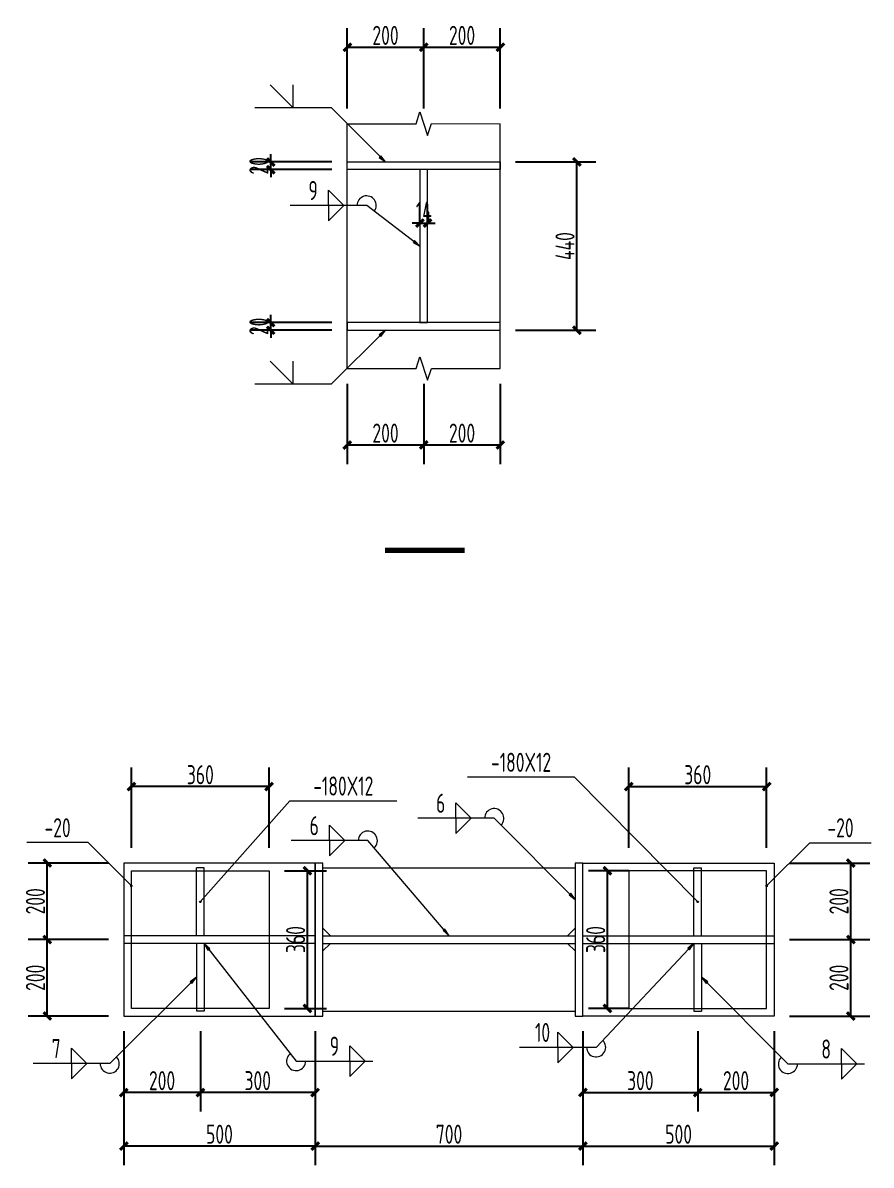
# Model space of a CAD drawing. Extents: x 95752 to 843522, y -411933 to 75567.
# Drawn here: x 215879 to 226964, y -42322 to -27387 of the extents above; entities that cross this region are included whole.
import ezdxf
from ezdxf.enums import TextEntityAlignment as Align

# ---------------------------------------------------------------- set-up
doc = ezdxf.new("R2010")
doc.units = 0
doc.header["$LTSCALE"] = 1000
doc.header["$MEASUREMENT"] = 0
doc.linetypes.add('线型4', pattern=[2.5, 1.5, -1])
doc.layers.add('DIM_SYMB', color=3, linetype='Continuous')
for name, color, linetype, lineweight in [('尺寸标注', 9, 'Continuous', 18), ('焊缝标注', 9, 'Continuous', 18), ('编号标注', 9, 'Continuous', 18), ('钢板标注', 9, 'Continuous', 18)]:
    doc.layers.add(name, color=color, linetype=linetype, lineweight=lineweight)
doc.styles.add('FromPkpm', font='Pkpmeng', dxfattribs={"width": 0.7, "bigfont": 'Pkpmchn'})
doc.dimstyles.new('Pkpm_1.00', dxfattribs={"dimtxt": 250, "dimasz": 100, "dimexe": 250, "dimexo": 0.0625, "dimgap": 30, "dimtad": 1, "dimdec": 0, "dimrnd": 5, "dimzin": 0, "dimdsep": 46, "dimtxsty": 'FromPkpm', "dimblk1": 'ARCHTICK', "dimblk2": 'ARCHTICK', "dimsah": 1, "dimcen": 0.09, "dimadec": 0, "dimazin": 0, "dimtfac": 1, "dimtdec": 0, "dimtix": 1, "dimtmove": 2, "dimatfit": 1, "dimfxl": 1, "dimtolj": 1, "dimtzin": 0, "dimarcsym": 0})

# ---------------------------------------------------------------- blocks, each defined once
blk = doc.blocks.new('_ArchTick')
at = {"color": 0, "linetype": 'ByBlock', "const_width": 0.4}
blk.add_lwpolyline([(-0.5, -0.5), (0.5, 0.5)], dxfattribs=at)
blk = doc.blocks.new('*D365')
at = {"layer": 'Defpoints', "color": 0, "linetype": 'Continuous', "transparency": 16777216}
for p in [(220118, -31406), (221118, -31406), (221118, -32906)]:
    blk.add_point(p, dxfattribs=at)
at = {"layer": '尺寸标注', "color": 0, "linetype": 'Continuous', "lineweight": -2, "transparency": 16777216}
for p, q in [((220118, -32106), (220118, -33156)), ((221118, -32106), (221118, -33156)), ((220118, -32906), (221118, -32906))]:
    blk.add_line(p, q, dxfattribs=at)
at = {"layer": '尺寸标注', "color": 0, "linetype": 'Continuous', "lineweight": -2, "transparency": 16777216, "xscale": 100, "yscale": 100, "zscale": 100, "rotation": 180}
blk.add_blockref('_ArchTick', (220118, -32906), dxfattribs=at)
at = {"layer": '尺寸标注', "color": 0, "linetype": 'Continuous', "lineweight": -2, "transparency": 16777216, "xscale": 100, "yscale": 100, "zscale": 100}
blk.add_blockref('_ArchTick', (221118, -32906), dxfattribs=at)
at = {"layer": '尺寸标注', "color": 0, "linetype": 'Continuous', "lineweight": 18, "transparency": 16777216, "insert": (220618, -32751), "char_height": 250, "attachment_point": 5, "style": 'FromPkpm'}
blk.add_mtext('\\A1;200', dxfattribs=at)
blk = doc.blocks.new('*D366')
at = {"layer": 'Defpoints', "color": 0, "linetype": 'Continuous', "transparency": 16777216}
for p in [(221118, -31406), (222118, -31406), (222118, -32906)]:
    blk.add_point(p, dxfattribs=at)
at = {"layer": '尺寸标注', "color": 0, "linetype": 'Continuous', "lineweight": -2, "transparency": 16777216}
for p, q in [((221118, -32106), (221118, -33156)), ((222118, -32106), (222118, -33156)), ((221118, -32906), (222118, -32906))]:
    blk.add_line(p, q, dxfattribs=at)
at = {"layer": '尺寸标注', "color": 0, "linetype": 'Continuous', "lineweight": -2, "transparency": 16777216, "xscale": 100, "yscale": 100, "zscale": 100, "rotation": 180}
blk.add_blockref('_ArchTick', (221118, -32906), dxfattribs=at)
at = {"layer": '尺寸标注', "color": 0, "linetype": 'Continuous', "lineweight": -2, "transparency": 16777216, "xscale": 100, "yscale": 100, "zscale": 100}
blk.add_blockref('_ArchTick', (222118, -32906), dxfattribs=at)
at = {"layer": '尺寸标注', "color": 0, "linetype": 'Continuous', "lineweight": 18, "transparency": 16777216, "insert": (221618, -32751), "char_height": 250, "attachment_point": 5, "style": 'FromPkpm'}
blk.add_mtext('\\A1;200', dxfattribs=at)
blk = doc.blocks.new('*D367')
at = {"layer": 'Defpoints', "color": 0, "linetype": 'Continuous', "transparency": 16777216}
for p in [(221118, -27706), (220118, -29206), (221118, -29206)]:
    blk.add_point(p, dxfattribs=at)
at = {"layer": '尺寸标注', "color": 0, "linetype": 'Continuous', "lineweight": -2, "transparency": 16777216}
for p, q in [((220118, -28506), (220118, -27456)), ((221118, -28506), (221118, -27456)), ((220118, -27706), (221118, -27706))]:
    blk.add_line(p, q, dxfattribs=at)
at = {"layer": '尺寸标注', "color": 0, "linetype": 'Continuous', "lineweight": -2, "transparency": 16777216, "xscale": 100, "yscale": 100, "zscale": 100, "rotation": 180}
blk.add_blockref('_ArchTick', (220118, -27706), dxfattribs=at)
at = {"layer": '尺寸标注', "color": 0, "linetype": 'Continuous', "lineweight": -2, "transparency": 16777216, "xscale": 100, "yscale": 100, "zscale": 100}
blk.add_blockref('_ArchTick', (221118, -27706), dxfattribs=at)
at = {"layer": '尺寸标注', "color": 0, "linetype": 'Continuous', "lineweight": 18, "transparency": 16777216, "insert": (220618, -27551), "char_height": 250, "attachment_point": 5, "style": 'FromPkpm'}
blk.add_mtext('\\A1;200', dxfattribs=at)
blk = doc.blocks.new('*D368')
at = {"layer": 'Defpoints', "color": 0, "linetype": 'Continuous', "transparency": 16777216}
for p in [(222118, -27706), (221118, -29206), (222118, -29206)]:
    blk.add_point(p, dxfattribs=at)
at = {"layer": '尺寸标注', "color": 0, "linetype": 'Continuous', "lineweight": -2, "transparency": 16777216}
for p, q in [((221118, -28506), (221118, -27456)), ((222118, -28506), (222118, -27456)), ((221118, -27706), (222118, -27706))]:
    blk.add_line(p, q, dxfattribs=at)
at = {"layer": '尺寸标注', "color": 0, "linetype": 'Continuous', "lineweight": -2, "transparency": 16777216, "xscale": 100, "yscale": 100, "zscale": 100, "rotation": 180}
blk.add_blockref('_ArchTick', (221118, -27706), dxfattribs=at)
at = {"layer": '尺寸标注', "color": 0, "linetype": 'Continuous', "lineweight": -2, "transparency": 16777216, "xscale": 100, "yscale": 100, "zscale": 100}
blk.add_blockref('_ArchTick', (222118, -27706), dxfattribs=at)
at = {"layer": '尺寸标注', "color": 0, "linetype": 'Continuous', "lineweight": 18, "transparency": 16777216, "insert": (221618, -27551), "char_height": 250, "attachment_point": 5, "style": 'FromPkpm'}
blk.add_mtext('\\A1;200', dxfattribs=at)
blk = doc.blocks.new('*D369')
at = {"layer": 'Defpoints', "color": 0, "linetype": 'Continuous', "transparency": 16777216}
for p in [(221068, -30006), (221168, -30006), (221168, -30006)]:
    blk.add_point(p, dxfattribs=at)
at = {"layer": '尺寸标注', "color": 0, "linetype": 'Continuous', "lineweight": -2, "transparency": 16777216}
for p, q in [((221068, -30006), (221068, -29756)), ((221168, -30006), (221168, -29756)), ((221068, -30006), (220968, -30006)), ((221068, -30006), (221168, -30006)), ((221168, -30006), (221268, -30006))]:
    blk.add_line(p, q, dxfattribs=at)
at = {"layer": '尺寸标注', "color": 0, "linetype": 'Continuous', "lineweight": -2, "transparency": 16777216, "xscale": 100, "yscale": 100, "zscale": 100}
blk.add_blockref('_ArchTick', (221068, -30006), dxfattribs=at)
at = {"layer": '尺寸标注', "color": 0, "linetype": 'Continuous', "lineweight": -2, "transparency": 16777216, "xscale": 100, "yscale": 100, "zscale": 100, "rotation": 180}
blk.add_blockref('_ArchTick', (221168, -30006), dxfattribs=at)
at = {"layer": '尺寸标注', "color": 0, "linetype": 'Continuous', "lineweight": 18, "transparency": 16777216, "insert": (221118, -29851), "char_height": 250, "attachment_point": 5, "style": 'FromPkpm'}
blk.add_mtext('\\A1;14', dxfattribs=at)
blk = doc.blocks.new('*D370')
at = {"layer": 'Defpoints', "color": 0, "linetype": 'Continuous', "transparency": 16777216}
for p in [(222118, -29206), (223118, -29206), (222118, -31406)]:
    blk.add_point(p, dxfattribs=at)
at = {"layer": '尺寸标注', "color": 0, "linetype": 'Continuous', "lineweight": -2, "transparency": 16777216}
for p, q in [((222318, -29206), (223368, -29206)), ((223118, -31406), (223118, -29206)), ((222318, -31406), (223368, -31406))]:
    blk.add_line(p, q, dxfattribs=at)
at = {"layer": '尺寸标注', "color": 0, "linetype": 'Continuous', "lineweight": -2, "transparency": 16777216, "xscale": 100, "yscale": 100, "zscale": 100}
for p, rotation in [((223118, -29206), 90), ((223118, -31406), 270)]:
    blk.add_blockref('_ArchTick', p, dxfattribs=dict(at, rotation=rotation))
at = {"layer": '尺寸标注', "color": 0, "linetype": 'Continuous', "lineweight": 18, "transparency": 16777216, "insert": (222963, -30306), "char_height": 250, "attachment_point": 5, "rotation": 90, "style": 'FromPkpm'}
blk.add_mtext('\\A1;440', dxfattribs=at)
blk = doc.blocks.new('*D371')
at = {"layer": 'Defpoints', "color": 0, "linetype": 'Continuous', "transparency": 16777216}
for p in [(219118, -31306), (220118, -31306), (220118, -31406)]:
    blk.add_point(p, dxfattribs=at)
at = {"layer": '尺寸标注', "color": 0, "linetype": 'Continuous', "lineweight": -2, "transparency": 16777216}
for p, q in [((219118, -31306), (219118, -31206)), ((219918, -31306), (218868, -31306)), ((219118, -31406), (219118, -31306)), ((219918, -31406), (218868, -31406)), ((219118, -31406), (219118, -31506))]:
    blk.add_line(p, q, dxfattribs=at)
at = {"layer": '尺寸标注', "color": 0, "linetype": 'Continuous', "lineweight": -2, "transparency": 16777216, "xscale": 100, "yscale": 100, "zscale": 100}
for p, rotation in [((219118, -31306), 270), ((219118, -31406), 90)]:
    blk.add_blockref('_ArchTick', p, dxfattribs=dict(at, rotation=rotation))
at = {"layer": '尺寸标注', "color": 0, "linetype": 'Continuous', "lineweight": 18, "transparency": 16777216, "insert": (218963, -31356), "char_height": 250, "attachment_point": 5, "rotation": 90, "style": 'FromPkpm'}
blk.add_mtext('\\A1;20', dxfattribs=at)
blk = doc.blocks.new('*D372')
at = {"layer": 'Defpoints', "color": 0, "linetype": 'Continuous', "transparency": 16777216}
for p in [(219118, -29206), (220118, -29206), (220118, -29306)]:
    blk.add_point(p, dxfattribs=at)
at = {"layer": '尺寸标注', "color": 0, "linetype": 'Continuous', "lineweight": -2, "transparency": 16777216}
for p, q in [((219118, -29206), (219118, -29106)), ((219918, -29206), (218868, -29206)), ((219118, -29306), (219118, -29206)), ((219918, -29306), (218868, -29306)), ((219118, -29306), (219118, -29406))]:
    blk.add_line(p, q, dxfattribs=at)
at = {"layer": '尺寸标注', "color": 0, "linetype": 'Continuous', "lineweight": -2, "transparency": 16777216, "xscale": 100, "yscale": 100, "zscale": 100}
for p, rotation in [((219118, -29206), 270), ((219118, -29306), 90)]:
    blk.add_blockref('_ArchTick', p, dxfattribs=dict(at, rotation=rotation))
at = {"layer": '尺寸标注', "color": 0, "linetype": 'Continuous', "lineweight": 18, "transparency": 16777216, "insert": (218963, -29256), "char_height": 250, "attachment_point": 5, "rotation": 90, "style": 'FromPkpm'}
blk.add_mtext('\\A1;20', dxfattribs=at)
blk = doc.blocks.new('*D381')
at = {"layer": 'Defpoints', "color": 0, "linetype": 'Continuous', "transparency": 16777216}
for p in [(225598, -37372), (223798, -38372), (225598, -38372)]:
    blk.add_point(p, dxfattribs=at)
at = {"layer": '尺寸标注', "color": 0, "linetype": 'Continuous', "lineweight": -2, "transparency": 16777216}
for p, q in [((223798, -38172), (223798, -37122)), ((225598, -38172), (225598, -37122)), ((223798, -37372), (225598, -37372))]:
    blk.add_line(p, q, dxfattribs=at)
at = {"layer": '尺寸标注', "color": 0, "linetype": 'Continuous', "lineweight": -2, "transparency": 16777216, "xscale": 100, "yscale": 100, "zscale": 100, "rotation": 180}
blk.add_blockref('_ArchTick', (223798, -37372), dxfattribs=at)
at = {"layer": '尺寸标注', "color": 0, "linetype": 'Continuous', "lineweight": -2, "transparency": 16777216, "xscale": 100, "yscale": 100, "zscale": 100}
blk.add_blockref('_ArchTick', (225598, -37372), dxfattribs=at)
at = {"layer": '尺寸标注', "color": 0, "linetype": 'Continuous', "lineweight": 18, "transparency": 16777216, "insert": (224698, -37217), "char_height": 250, "attachment_point": 5, "style": 'FromPkpm'}
blk.add_mtext('\\A1;360', dxfattribs=at)
blk = doc.blocks.new('*D382')
at = {"layer": 'Defpoints', "color": 0, "linetype": 'Continuous', "transparency": 16777216}
for p in [(223198, -40372), (224698, -40372), (224698, -41372)]:
    blk.add_point(p, dxfattribs=at)
at = {"layer": '尺寸标注', "color": 0, "linetype": 'Continuous', "lineweight": -2, "transparency": 16777216}
for p, q in [((223198, -40572), (223198, -41622)), ((224698, -40572), (224698, -41622)), ((223198, -41372), (224698, -41372))]:
    blk.add_line(p, q, dxfattribs=at)
at = {"layer": '尺寸标注', "color": 0, "linetype": 'Continuous', "lineweight": -2, "transparency": 16777216, "xscale": 100, "yscale": 100, "zscale": 100, "rotation": 180}
blk.add_blockref('_ArchTick', (223198, -41372), dxfattribs=at)
at = {"layer": '尺寸标注', "color": 0, "linetype": 'Continuous', "lineweight": -2, "transparency": 16777216, "xscale": 100, "yscale": 100, "zscale": 100}
blk.add_blockref('_ArchTick', (224698, -41372), dxfattribs=at)
at = {"layer": '尺寸标注', "color": 0, "linetype": 'Continuous', "lineweight": 18, "transparency": 16777216, "insert": (223948, -41217), "char_height": 250, "attachment_point": 5, "style": 'FromPkpm'}
blk.add_mtext('\\A1;300', dxfattribs=at)
blk = doc.blocks.new('*D383')
at = {"layer": 'Defpoints', "color": 0, "linetype": 'Continuous', "transparency": 16777216}
for p in [(224698, -40372), (225698, -40372), (225698, -41372)]:
    blk.add_point(p, dxfattribs=at)
at = {"layer": '尺寸标注', "color": 0, "linetype": 'Continuous', "lineweight": -2, "transparency": 16777216}
for p, q in [((224698, -40572), (224698, -41622)), ((225698, -40572), (225698, -41622)), ((224698, -41372), (225698, -41372))]:
    blk.add_line(p, q, dxfattribs=at)
at = {"layer": '尺寸标注', "color": 0, "linetype": 'Continuous', "lineweight": -2, "transparency": 16777216, "xscale": 100, "yscale": 100, "zscale": 100, "rotation": 180}
blk.add_blockref('_ArchTick', (224698, -41372), dxfattribs=at)
at = {"layer": '尺寸标注', "color": 0, "linetype": 'Continuous', "lineweight": -2, "transparency": 16777216, "xscale": 100, "yscale": 100, "zscale": 100}
blk.add_blockref('_ArchTick', (225698, -41372), dxfattribs=at)
at = {"layer": '尺寸标注', "color": 0, "linetype": 'Continuous', "lineweight": 18, "transparency": 16777216, "insert": (225198, -41217), "char_height": 250, "attachment_point": 5, "style": 'FromPkpm'}
blk.add_mtext('\\A1;200', dxfattribs=at)
blk = doc.blocks.new('*D384')
at = {"layer": 'Defpoints', "color": 0, "linetype": 'Continuous', "transparency": 16777216}
for p in [(219698, -40372), (223198, -40372), (223198, -42072)]:
    blk.add_point(p, dxfattribs=at)
at = {"layer": '尺寸标注', "color": 0, "linetype": 'Continuous', "lineweight": -2, "transparency": 16777216}
for p, q in [((219698, -40572), (219698, -42322)), ((223198, -40572), (223198, -42322)), ((219698, -42072), (223198, -42072))]:
    blk.add_line(p, q, dxfattribs=at)
at = {"layer": '尺寸标注', "color": 0, "linetype": 'Continuous', "lineweight": -2, "transparency": 16777216, "xscale": 100, "yscale": 100, "zscale": 100, "rotation": 180}
blk.add_blockref('_ArchTick', (219698, -42072), dxfattribs=at)
at = {"layer": '尺寸标注', "color": 0, "linetype": 'Continuous', "lineweight": -2, "transparency": 16777216, "xscale": 100, "yscale": 100, "zscale": 100}
blk.add_blockref('_ArchTick', (223198, -42072), dxfattribs=at)
at = {"layer": '尺寸标注', "color": 0, "linetype": 'Continuous', "lineweight": 18, "transparency": 16777216, "insert": (221448, -41917), "char_height": 250, "attachment_point": 5, "style": 'FromPkpm'}
blk.add_mtext('\\A1;700', dxfattribs=at)
blk = doc.blocks.new('*D385')
at = {"layer": 'Defpoints', "color": 0, "linetype": 'Continuous', "transparency": 16777216}
for p in [(223198, -40372), (225698, -40372), (225698, -42072)]:
    blk.add_point(p, dxfattribs=at)
at = {"layer": '尺寸标注', "color": 0, "linetype": 'Continuous', "lineweight": -2, "transparency": 16777216}
for p, q in [((223198, -40572), (223198, -42322)), ((225698, -40572), (225698, -42322)), ((223198, -42072), (225698, -42072))]:
    blk.add_line(p, q, dxfattribs=at)
at = {"layer": '尺寸标注', "color": 0, "linetype": 'Continuous', "lineweight": -2, "transparency": 16777216, "xscale": 100, "yscale": 100, "zscale": 100, "rotation": 180}
blk.add_blockref('_ArchTick', (223198, -42072), dxfattribs=at)
at = {"layer": '尺寸标注', "color": 0, "linetype": 'Continuous', "lineweight": -2, "transparency": 16777216, "xscale": 100, "yscale": 100, "zscale": 100}
blk.add_blockref('_ArchTick', (225698, -42072), dxfattribs=at)
at = {"layer": '尺寸标注', "color": 0, "linetype": 'Continuous', "lineweight": 18, "transparency": 16777216, "insert": (224448, -41917), "char_height": 250, "attachment_point": 5, "style": 'FromPkpm'}
blk.add_mtext('\\A1;500', dxfattribs=at)
blk = doc.blocks.new('*D386')
at = {"layer": 'Defpoints', "color": 0, "linetype": 'Continuous', "transparency": 16777216}
for p in [(225698, -39372), (226698, -39372), (225698, -40372)]:
    blk.add_point(p, dxfattribs=at)
at = {"layer": '尺寸标注', "color": 0, "linetype": 'Continuous', "lineweight": -2, "transparency": 16777216}
for p, q in [((225898, -39372), (226948, -39372)), ((226698, -40372), (226698, -39372)), ((225898, -40372), (226948, -40372))]:
    blk.add_line(p, q, dxfattribs=at)
at = {"layer": '尺寸标注', "color": 0, "linetype": 'Continuous', "lineweight": -2, "transparency": 16777216, "xscale": 100, "yscale": 100, "zscale": 100}
for p, rotation in [((226698, -39372), 90), ((226698, -40372), 270)]:
    blk.add_blockref('_ArchTick', p, dxfattribs=dict(at, rotation=rotation))
at = {"layer": '尺寸标注', "color": 0, "linetype": 'Continuous', "lineweight": 18, "transparency": 16777216, "insert": (226543, -39872), "char_height": 250, "attachment_point": 5, "rotation": 90, "style": 'FromPkpm'}
blk.add_mtext('\\A1;200', dxfattribs=at)
blk = doc.blocks.new('*D387')
at = {"layer": 'Defpoints', "color": 0, "linetype": 'Continuous', "transparency": 16777216}
for p in [(225698, -38372), (226698, -38372), (225698, -39372)]:
    blk.add_point(p, dxfattribs=at)
at = {"layer": '尺寸标注', "color": 0, "linetype": 'Continuous', "lineweight": -2, "transparency": 16777216}
for p, q in [((225898, -38372), (226948, -38372)), ((226698, -39372), (226698, -38372)), ((225898, -39372), (226948, -39372))]:
    blk.add_line(p, q, dxfattribs=at)
at = {"layer": '尺寸标注', "color": 0, "linetype": 'Continuous', "lineweight": -2, "transparency": 16777216, "xscale": 100, "yscale": 100, "zscale": 100}
for p, rotation in [((226698, -38372), 90), ((226698, -39372), 270)]:
    blk.add_blockref('_ArchTick', p, dxfattribs=dict(at, rotation=rotation))
at = {"layer": '尺寸标注', "color": 0, "linetype": 'Continuous', "lineweight": 18, "transparency": 16777216, "insert": (226543, -38872), "char_height": 250, "attachment_point": 5, "rotation": 90, "style": 'FromPkpm'}
blk.add_mtext('\\A1;200', dxfattribs=at)
blk = doc.blocks.new('*D388')
at = {"layer": 'Defpoints', "color": 0, "linetype": 'Continuous', "transparency": 16777216}
for p in [(217298, -37372), (217298, -38372), (219098, -38372)]:
    blk.add_point(p, dxfattribs=at)
at = {"layer": '尺寸标注', "color": 0, "linetype": 'Continuous', "lineweight": -2, "transparency": 16777216}
for p, q in [((217298, -38172), (217298, -37122)), ((219098, -38172), (219098, -37122)), ((219098, -37372), (217298, -37372))]:
    blk.add_line(p, q, dxfattribs=at)
at = {"layer": '尺寸标注', "color": 0, "linetype": 'Continuous', "lineweight": -2, "transparency": 16777216, "xscale": 100, "yscale": 100, "zscale": 100, "rotation": 180}
blk.add_blockref('_ArchTick', (217298, -37372), dxfattribs=at)
at = {"layer": '尺寸标注', "color": 0, "linetype": 'Continuous', "lineweight": -2, "transparency": 16777216, "xscale": 100, "yscale": 100, "zscale": 100}
blk.add_blockref('_ArchTick', (219098, -37372), dxfattribs=at)
at = {"layer": '尺寸标注', "color": 0, "linetype": 'Continuous', "lineweight": 18, "transparency": 16777216, "insert": (218198, -37217), "char_height": 250, "attachment_point": 5, "style": 'FromPkpm'}
blk.add_mtext('\\A1;360', dxfattribs=at)
blk = doc.blocks.new('*D389')
at = {"layer": 'Defpoints', "color": 0, "linetype": 'Continuous', "transparency": 16777216}
for p in [(218198, -40372), (219698, -40372), (218198, -41372)]:
    blk.add_point(p, dxfattribs=at)
at = {"layer": '尺寸标注', "color": 0, "linetype": 'Continuous', "lineweight": -2, "transparency": 16777216}
for p, q in [((218198, -40572), (218198, -41622)), ((219698, -40572), (219698, -41622)), ((219698, -41372), (218198, -41372))]:
    blk.add_line(p, q, dxfattribs=at)
at = {"layer": '尺寸标注', "color": 0, "linetype": 'Continuous', "lineweight": -2, "transparency": 16777216, "xscale": 100, "yscale": 100, "zscale": 100, "rotation": 180}
blk.add_blockref('_ArchTick', (218198, -41372), dxfattribs=at)
at = {"layer": '尺寸标注', "color": 0, "linetype": 'Continuous', "lineweight": -2, "transparency": 16777216, "xscale": 100, "yscale": 100, "zscale": 100}
blk.add_blockref('_ArchTick', (219698, -41372), dxfattribs=at)
at = {"layer": '尺寸标注', "color": 0, "linetype": 'Continuous', "lineweight": 18, "transparency": 16777216, "insert": (218948, -41217), "char_height": 250, "attachment_point": 5, "style": 'FromPkpm'}
blk.add_mtext('\\A1;300', dxfattribs=at)
blk = doc.blocks.new('*D390')
at = {"layer": 'Defpoints', "color": 0, "linetype": 'Continuous', "transparency": 16777216}
for p in [(217198, -40372), (218198, -40372), (217198, -41372)]:
    blk.add_point(p, dxfattribs=at)
at = {"layer": '尺寸标注', "color": 0, "linetype": 'Continuous', "lineweight": -2, "transparency": 16777216}
for p, q in [((217198, -40572), (217198, -41622)), ((218198, -40572), (218198, -41622)), ((218198, -41372), (217198, -41372))]:
    blk.add_line(p, q, dxfattribs=at)
at = {"layer": '尺寸标注', "color": 0, "linetype": 'Continuous', "lineweight": -2, "transparency": 16777216, "xscale": 100, "yscale": 100, "zscale": 100, "rotation": 180}
blk.add_blockref('_ArchTick', (217198, -41372), dxfattribs=at)
at = {"layer": '尺寸标注', "color": 0, "linetype": 'Continuous', "lineweight": -2, "transparency": 16777216, "xscale": 100, "yscale": 100, "zscale": 100}
blk.add_blockref('_ArchTick', (218198, -41372), dxfattribs=at)
at = {"layer": '尺寸标注', "color": 0, "linetype": 'Continuous', "lineweight": 18, "transparency": 16777216, "insert": (217698, -41217), "char_height": 250, "attachment_point": 5, "style": 'FromPkpm'}
blk.add_mtext('\\A1;200', dxfattribs=at)
blk = doc.blocks.new('*D391')
at = {"layer": 'Defpoints', "color": 0, "linetype": 'Continuous', "transparency": 16777216}
for p in [(217198, -40372), (219698, -40372), (217198, -42072)]:
    blk.add_point(p, dxfattribs=at)
at = {"layer": '尺寸标注', "color": 0, "linetype": 'Continuous', "lineweight": -2, "transparency": 16777216}
for p, q in [((217198, -40572), (217198, -42322)), ((219698, -40572), (219698, -42322)), ((219698, -42072), (217198, -42072))]:
    blk.add_line(p, q, dxfattribs=at)
at = {"layer": '尺寸标注', "color": 0, "linetype": 'Continuous', "lineweight": -2, "transparency": 16777216, "xscale": 100, "yscale": 100, "zscale": 100, "rotation": 180}
blk.add_blockref('_ArchTick', (217198, -42072), dxfattribs=at)
at = {"layer": '尺寸标注', "color": 0, "linetype": 'Continuous', "lineweight": -2, "transparency": 16777216, "xscale": 100, "yscale": 100, "zscale": 100}
blk.add_blockref('_ArchTick', (219698, -42072), dxfattribs=at)
at = {"layer": '尺寸标注', "color": 0, "linetype": 'Continuous', "lineweight": 18, "transparency": 16777216, "insert": (218448, -41917), "char_height": 250, "attachment_point": 5, "style": 'FromPkpm'}
blk.add_mtext('\\A1;500', dxfattribs=at)
blk = doc.blocks.new('*D392')
at = {"layer": 'Defpoints', "color": 0, "linetype": 'Continuous', "transparency": 16777216}
for p in [(219098, -38472), (219598, -38472), (219098, -40272)]:
    blk.add_point(p, dxfattribs=at)
at = {"layer": '尺寸标注', "color": 0, "linetype": 'Continuous', "lineweight": -2, "transparency": 16777216}
for p, q in [((219298, -38472), (219848, -38472)), ((219598, -40272), (219598, -38472)), ((219298, -40272), (219848, -40272))]:
    blk.add_line(p, q, dxfattribs=at)
at = {"layer": '尺寸标注', "color": 0, "linetype": 'Continuous', "lineweight": -2, "transparency": 16777216, "xscale": 100, "yscale": 100, "zscale": 100}
for p, rotation in [((219598, -38472), 90), ((219598, -40272), 270)]:
    blk.add_blockref('_ArchTick', p, dxfattribs=dict(at, rotation=rotation))
at = {"layer": '尺寸标注', "color": 0, "linetype": 'Continuous', "lineweight": 18, "transparency": 16777216, "insert": (219443, -39372), "char_height": 250, "attachment_point": 5, "rotation": 90, "style": 'FromPkpm'}
blk.add_mtext('\\A1;360', dxfattribs=at)
blk = doc.blocks.new('*D393')
at = {"layer": 'Defpoints', "color": 0, "linetype": 'Continuous', "transparency": 16777216}
for p in [(216198, -39372), (217198, -39372), (217198, -40372)]:
    blk.add_point(p, dxfattribs=at)
at = {"layer": '尺寸标注', "color": 0, "linetype": 'Continuous', "lineweight": -2, "transparency": 16777216}
for p, q in [((216998, -39372), (215948, -39372)), ((216198, -40372), (216198, -39372)), ((216998, -40372), (215948, -40372))]:
    blk.add_line(p, q, dxfattribs=at)
at = {"layer": '尺寸标注', "color": 0, "linetype": 'Continuous', "lineweight": -2, "transparency": 16777216, "xscale": 100, "yscale": 100, "zscale": 100}
for p, rotation in [((216198, -39372), 90), ((216198, -40372), 270)]:
    blk.add_blockref('_ArchTick', p, dxfattribs=dict(at, rotation=rotation))
at = {"layer": '尺寸标注', "color": 0, "linetype": 'Continuous', "lineweight": 18, "transparency": 16777216, "insert": (216043, -39872), "char_height": 250, "attachment_point": 5, "rotation": 90, "style": 'FromPkpm'}
blk.add_mtext('\\A1;200', dxfattribs=at)
blk = doc.blocks.new('*D394')
at = {"layer": 'Defpoints', "color": 0, "linetype": 'Continuous', "transparency": 16777216}
for p in [(216198, -38372), (217198, -38372), (217198, -39372)]:
    blk.add_point(p, dxfattribs=at)
at = {"layer": '尺寸标注', "color": 0, "linetype": 'Continuous', "lineweight": -2, "transparency": 16777216}
for p, q in [((216998, -38372), (215948, -38372)), ((216198, -39372), (216198, -38372)), ((216998, -39372), (215948, -39372))]:
    blk.add_line(p, q, dxfattribs=at)
at = {"layer": '尺寸标注', "color": 0, "linetype": 'Continuous', "lineweight": -2, "transparency": 16777216, "xscale": 100, "yscale": 100, "zscale": 100}
for p, rotation in [((216198, -38372), 90), ((216198, -39372), 270)]:
    blk.add_blockref('_ArchTick', p, dxfattribs=dict(at, rotation=rotation))
at = {"layer": '尺寸标注', "color": 0, "linetype": 'Continuous', "lineweight": 18, "transparency": 16777216, "insert": (216043, -38872), "char_height": 250, "attachment_point": 5, "rotation": 90, "style": 'FromPkpm'}
blk.add_mtext('\\A1;200', dxfattribs=at)
blk = doc.blocks.new('*D403')
at = {"layer": 'Defpoints', "color": 0, "linetype": 'Continuous', "transparency": 16777216}
for p in [(223519, -38472), (223799, -38472), (223799, -40272)]:
    blk.add_point(p, dxfattribs=at)
at = {"layer": '尺寸标注', "color": 0, "linetype": 'Continuous', "lineweight": -2, "transparency": 16777216}
for p, q in [((223799, -38472), (223269, -38472)), ((223519, -40272), (223519, -38472)), ((223799, -40272), (223269, -40272))]:
    blk.add_line(p, q, dxfattribs=at)
at = {"layer": '尺寸标注', "color": 0, "linetype": 'Continuous', "lineweight": -2, "transparency": 16777216, "xscale": 100, "yscale": 100, "zscale": 100}
for p, rotation in [((223519, -38472), 90), ((223519, -40272), 270)]:
    blk.add_blockref('_ArchTick', p, dxfattribs=dict(at, rotation=rotation))
at = {"layer": '尺寸标注', "color": 0, "linetype": 'Continuous', "lineweight": 18, "transparency": 16777216, "insert": (223364, -39372), "char_height": 250, "attachment_point": 5, "rotation": 90, "style": 'FromPkpm'}
blk.add_mtext('\\A1;360', dxfattribs=at)

msp = doc.modelspace()

# ---------------------------------------------------------------- hatches: boundary and pattern name
at = {"layer": '焊缝标注'}
for points in [[(220618.1, -29206.1), (220558.1, -29124.7), (220536.9, -29145.9)], [(221068.1, -30306.1), (220997.7, -30233.5), (220979.5, -30257.3)], [(220618.1, -31406.1), (220536.7, -31466.1), (220557.9, -31487.3)], [(223097.8, -38846.6), (223037.8, -38765.2), (223016.6, -38786.4)], [(221447.8, -39321.6), (221394.3, -39235.8), (221371.5, -39255.3)], [(218247.8, -39421.6), (218297.6, -39509.6), (218321.2, -39491.2)], [(224647.8, -39421.6), (224568.4, -39484.2), (224590.3, -39504.7)], [(218147.8, -39864.1), (218066.4, -39924), (218087.6, -39945.3)], [(224747.8, -39864.1), (224807.7, -39945.6), (224829, -39924.4)]]:
    msp.add_hatch(color=0, dxfattribs=at).paths.add_polyline_path(points)
at = {"layer": '钢板标注'}
h = msp.add_hatch(color=0, dxfattribs=at)
edge = h.paths.add_edge_path()
edge.add_arc((217297.8, -38671.6), 10, 0, 360)
h = msp.add_hatch(color=0, dxfattribs=at)
edge = h.paths.add_edge_path()
edge.add_arc((225597.8, -38671.6), 10, 0, 360)
h = msp.add_hatch(color=0, dxfattribs=at)
edge = h.paths.add_edge_path()
edge.add_arc((218197.8, -38879.1), 10, 0, 360)
h = msp.add_hatch(color=0, dxfattribs=at)
edge = h.paths.add_edge_path()
edge.add_arc((224697.8, -38879.1), 10, 0, 360)

# ---------------------------------------------------------------- linework, layer by layer
at = {"layer": 'DIM_SYMB', "color": 2, "const_width": 70}
msp.add_lwpolyline([(220613.2, -34282.7), (221653.9, -34282.7)], dxfattribs=at)
at = {"layer": '尺寸标注', "color": 0, "ltscale": 100}
for p, q in [((221018.1, -28706.1), (221068.1, -28552.2)), ((221068.1, -28552.2), (221167.9, -28858.5)), ((220118.1, -28706.1), (221018.1, -28706.1)), ((221167.9, -28858.5), (221218.1, -28704.7)), ((221218.1, -28704.7), (222118.1, -28706.1)), ((221018.1, -31906.1), (221068.1, -31752.2)), ((221068.1, -31752.2), (221167.9, -32058.5)), ((220118.1, -31906.1), (221018.1, -31906.1)), ((221167.9, -32058.5), (221218.1, -31904.7)), ((221218.1, -31904.7), (222118.1, -31906.1))]:
    msp.add_line(p, q, dxfattribs=at)
for points in [[(220118.1, -31906.1), (220118.1, -28706.1)], [(222118.1, -31906.1), (222118.1, -28706.1)], [(219797.8, -38371.6), (219697.8, -38371.6)], [(219697.8, -38371.6), (219697.8, -40371.6)], [(219797.8, -40371.6), (219797.8, -38371.6)], [(223197.8, -38371.6), (223097.8, -38371.6)], [(223097.8, -38371.6), (223097.8, -40371.6)], [(223197.8, -40371.6), (223197.8, -38371.6)], [(219797.8, -39321.6), (223097.8, -39321.6)], [(219797.8, -39421.6), (223097.8, -39421.6)], [(219697.8, -40371.6), (219797.8, -40371.6)], [(223097.8, -40371.6), (223197.8, -40371.6)]]:
    msp.add_lwpolyline(points, dxfattribs=at)
at = {"layer": '焊缝标注', "color": 0, "ltscale": 100}
for p, q in [((219411.9, -28498.2), (219111.9, -28198.2)), ((219411.9, -28498.2), (219411.9, -28198.2)), ((219911.9, -28498.2), (218911.9, -28498.2)), ((220071.6, -29774.2), (219871.6, -29574.2)), ((219871.6, -29774.2), (219871.6, -29574.2)), ((220371.6, -29774.2), (219371.6, -29774.2)), ((220071.6, -29774.2), (219871.6, -29974.2)), ((219871.6, -29774.2), (219871.6, -29974.2)), ((219409.6, -32111.8), (219109.6, -31811.8)), ((219409.6, -32111.8), (219409.6, -31811.8)), ((219909.6, -32111.8), (218909.6, -32111.8)), ((221738.4, -37784.7), (221538.4, -37584.7)), ((221538.4, -37784.7), (221538.4, -37584.7)), ((220086.4, -38078.2), (219886.4, -37878.2)), ((219886.4, -38078.2), (219886.4, -37878.2)), ((222038.4, -37784.7), (221038.4, -37784.7)), ((221738.4, -37784.7), (221538.4, -37984.7)), ((221538.4, -37784.7), (221538.4, -37984.7)), ((220386.4, -38078.2), (219386.4, -38078.2)), ((220086.4, -38078.2), (219886.4, -38278.2)), ((219886.4, -38078.2), (219886.4, -38278.2)), ((223070, -40781.7), (222870, -40581.7)), ((222870, -40781.7), (222870, -40581.7)), ((220150.2, -40761), (220350.2, -40961)), ((220150.2, -40961), (220150.2, -40761)), ((216714.2, -40993.2), (216514.2, -40793.2)), ((216514.2, -40993.2), (216514.2, -40793.2)), ((223370, -40781.7), (222370, -40781.7)), ((223070, -40781.7), (222870, -40981.7)), ((222870, -40781.7), (222870, -40981.7)), ((226576, -40798.6), (226776, -40998.6)), ((226576, -40998.6), (226576, -40798.6)), ((217014.2, -40993.2), (216014.2, -40993.2)), ((216714.2, -40993.2), (216514.2, -41193.2)), ((216514.2, -40993.2), (216514.2, -41193.2)), ((219450.2, -40961), (220450.2, -40961)), ((220150.2, -41161), (220350.2, -40961)), ((220150.2, -40961), (220150.2, -41161)), ((225876, -40998.6), (226876, -40998.6)), ((226576, -41198.6), (226776, -40998.6)), ((226576, -40998.6), (226576, -41198.6))]:
    msp.add_line(p, q, dxfattribs=at)
at = {"layer": '焊缝标注', "color": 0, "lineweight": 18, "ltscale": 100}
for p, q in [((220618.1, -29206.1), (219911.9, -28498.2)), ((221068.1, -30306.1), (220371.6, -29774.2)), ((220618.1, -31406.1), (219909.6, -32111.8)), ((223097.8, -38846.6), (222038.4, -37784.7)), ((221447.8, -39321.6), (220386.4, -38078.2)), ((218247.8, -39421.6), (219450.2, -40961)), ((224647.8, -39421.6), (223370, -40781.7)), ((218147.8, -39864.1), (217014.2, -40993.2)), ((224747.8, -39864.1), (225876, -40998.6))]:
    msp.add_line(p, q, dxfattribs=at)
at = {"layer": '焊缝标注', "color": 0, "linetype": 'Continuous'}
for points in [[(220618.1, -29206.1), (220558.1, -29124.7), (220536.9, -29145.9)], [(221068.1, -30306.1), (220997.7, -30233.5), (220979.5, -30257.3)], [(220618.1, -31406.1), (220536.7, -31466.1), (220557.9, -31487.3)], [(223097.8, -38846.6), (223037.8, -38765.2), (223016.6, -38786.4)], [(221447.8, -39321.6), (221394.3, -39235.8), (221371.5, -39255.3)], [(218247.8, -39421.6), (218297.6, -39509.6), (218321.2, -39491.2)], [(224647.8, -39421.6), (224568.4, -39484.2), (224590.3, -39504.7)], [(218147.8, -39864.1), (218066.4, -39924), (218087.6, -39945.3)], [(224747.8, -39864.1), (224807.7, -39945.6), (224829, -39924.4)]]:
    msp.add_lwpolyline(points, close=True, dxfattribs=at)
at = {"layer": '焊缝标注', "color": 0, "linetype": '线型4', "ltscale": 100}
for points in [[(218147.8, -39321.6), (218147.8, -38436.6)], [(218247.8, -38436.6), (218147.8, -38436.6)], [(218247.8, -39321.6), (218247.8, -38436.6)], [(224647.8, -39321.6), (224647.8, -38436.6)], [(224647.8, -38436.6), (224747.8, -38436.6)], [(224747.8, -39321.6), (224747.8, -38436.6)], [(219697.8, -39321.6), (217197.8, -39321.6)], [(219697.8, -39421.6), (217197.8, -39421.6)], [(218147.8, -39421.6), (218147.8, -40306.6)], [(218247.8, -39421.6), (218247.8, -40306.6)], [(223197.8, -39321.6), (225697.8, -39321.6)], [(223197.8, -39421.6), (225697.8, -39421.6)], [(224647.8, -39421.6), (224647.8, -40306.6)], [(224747.8, -39421.6), (224747.8, -40306.6)], [(218247.8, -40306.6), (218147.8, -40306.6)], [(224647.8, -40306.6), (224747.8, -40306.6)]]:
    msp.add_lwpolyline(points, dxfattribs=at)
at = {"layer": '焊缝标注', "color": 0, "ltscale": 100}
for centre, start, end in [((220371.6, -29774.2), 322.63217, 180), ((222038.4, -37784.7), 314.93158, 180), ((220386.4, -38078.2), 310.48761, 180), ((223370, -40781.7), 180, 46.78659), ((217014.2, -40993.2), 180, 44.88593), ((219450.2, -40961), 127.99063, 0), ((225876, -40998.6), 134.84033, 0)]:
    msp.add_arc(centre, 125, start, end, dxfattribs=at)
at = {"layer": '编号标注', "color": 2, "ltscale": 100}
for points in [[(220118.1, -29206.1), (222118.1, -29206.1)], [(220118.1, -29306.1), (220118.1, -29206.1)], [(222118.1, -29206.1), (222118.1, -29306.1)], [(222118.1, -29306.1), (220118.1, -29306.1)], [(221168.1, -29306.1), (221068.1, -29306.1)], [(221068.1, -29306.1), (221068.1, -31306.1)], [(221168.1, -31306.1), (221168.1, -29306.1)], [(222118.1, -31306.1), (220118.1, -31306.1)], [(220118.1, -31306.1), (220118.1, -31406.1)], [(221068.1, -31306.1), (221168.1, -31306.1)], [(222118.1, -31406.1), (222118.1, -31306.1)], [(220118.1, -31406.1), (222118.1, -31406.1)], [(219697.8, -38371.6), (217197.8, -38371.6)], [(217197.8, -38371.6), (217197.8, -40371.6)], [(219697.8, -40371.6), (219697.8, -38371.6)], [(223197.8, -38371.6), (225697.8, -38371.6)], [(223197.8, -40371.6), (223197.8, -38371.6)], [(225697.8, -38371.6), (225697.8, -40371.6)], [(217297.8, -40271.6), (217297.8, -38471.6)], [(217297.8, -38471.6), (219097.8, -38471.6)], [(219097.8, -38471.6), (219097.8, -40271.6)], [(219797.8, -38436.6), (223097.8, -38436.6)], [(225597.8, -38471.6), (223797.8, -38471.6)], [(223797.8, -38471.6), (223797.8, -40271.6)], [(225597.8, -40271.6), (225597.8, -38471.6)], [(219797.8, -39221.6), (219897.8, -39321.6)], [(223097.8, -39221.6), (222997.8, -39321.6)], [(219797.8, -39521.6), (219897.8, -39421.6)], [(223097.8, -39521.6), (222997.8, -39421.6)], [(219097.8, -40271.6), (217297.8, -40271.6)], [(219797.8, -40306.6), (223097.8, -40306.6)], [(223797.8, -40271.6), (225597.8, -40271.6)], [(217197.8, -40371.6), (219697.8, -40371.6)], [(225697.8, -40371.6), (223197.8, -40371.6)]]:
    msp.add_lwpolyline(points, dxfattribs=at)
at = {"layer": '钢板标注', "color": 0, "ltscale": 100}
for p, q in [((223089.5, -37249.9), (221689.5, -37249.9)), ((224697.8, -38879.1), (223089.5, -37249.9)), ((218197.8, -38879.1), (219366, -37560.2)), ((219366, -37560.2), (220766, -37560.2)), ((216732.8, -38105.2), (215932.8, -38105.2)), ((217297.8, -38671.6), (216732.8, -38105.2)), ((225597.8, -38671.6), (226163.8, -38106.1)), ((226163.8, -38106.1), (226963.8, -38106.1))]:
    msp.add_line(p, q, dxfattribs=at)
for centre in [(217297.8, -38671.6), (225597.8, -38671.6), (218197.8, -38879.1), (224697.8, -38879.1)]:
    msp.add_circle(centre, 10, dxfattribs=at)

# ---------------------------------------------------------------- texts
at = {"layer": '焊缝标注', "color": 0, "style": 'FromPkpm', "width": 0.7}
for s, p in [('9', (219671.6, -29704.2)), ('6', (221338.4, -37714.7)), ('6', (219686.4, -38008.2)), ('10', (222670, -40711.7)), ('7', (216314.2, -40923.2)), ('9', (219950.2, -40891)), ('8', (226376, -40928.6))]:
    msp.add_text(s, height=250, dxfattribs=at).set_placement(p, align=Align.CENTER)
at = {"layer": '钢板标注', "color": 0, "style": 'FromPkpm', "width": 0.7}
for s, p in [('-180X12', (222389.5, -37179.9)), ('-180X12', (220066, -37490.2)), ('-20', (216332.8, -38035.2)), ('-20', (226563.8, -38036.1))]:
    msp.add_text(s, height=250, dxfattribs=at).set_placement(p, align=Align.CENTER)

# ---------------------------------------------------------------- dimensions: what is measured, and where the dimension line sits
at = {"layer": '尺寸标注', "color": 0, "linetype": 'Continuous', "lineweight": 18}
for base, p1, p2, text, override, picture, middle in [((221118.1, -27706.1), (220118.1, -29206.1), (221118.1, -29206.1), '200', {"dimexo": 700, "dimtad": 1, "dimjust": 0, "dimtih": 0, "dimtoh": 0, "dimtix": 1, "dimtmove": 0, "dimatfit": 3}, '*D367', (220618.1, -27551.1)), ((222118.1, -27706.1), (221118.1, -29206.1), (222118.1, -29206.1), '200', {"dimexo": 700, "dimtad": 1, "dimjust": 0, "dimtih": 0, "dimtoh": 0, "dimtix": 1, "dimtmove": 0, "dimatfit": 3}, '*D368', (221618.1, -27551.1)), ((221168.1, -30006.1), (221068.1, -30006.2), (221168.1, -30006.2), '14', {"dimtad": 1, "dimjust": 0, "dimtih": 0, "dimtoh": 0, "dimtix": 1, "dimtmove": 0, "dimatfit": 3}, '*D369', (221118.1, -29851.1)), ((221118.1, -32906.1), (220118.1, -31406.1), (221118.1, -31406.1), '200', {"dimexo": 700, "dimtad": 1, "dimjust": 0, "dimtih": 0, "dimtoh": 0, "dimtix": 1, "dimtmove": 0, "dimatfit": 3}, '*D365', (220618.1, -32751.1)), ((222118.1, -32906.1), (221118.1, -31406.1), (222118.1, -31406.1), '200', {"dimexo": 700, "dimtad": 1, "dimjust": 0, "dimtih": 0, "dimtoh": 0, "dimtix": 1, "dimtmove": 0, "dimatfit": 3}, '*D366', (221618.1, -32751.1)), ((217297.8, -37371.6), (219097.8, -38371.6), (217297.8, -38371.6), '360', {"dimexo": 200, "dimtad": 1, "dimjust": 0, "dimtih": 0, "dimtoh": 0, "dimtix": 1, "dimtmove": 0, "dimatfit": 3}, '*D388', (218197.8, -37216.6)), ((225597.8, -37371.6), (223797.8, -38371.6), (225597.8, -38371.6), '360', {"dimexo": 200, "dimtad": 1, "dimjust": 0, "dimtih": 0, "dimtoh": 0, "dimtix": 1, "dimtmove": 0, "dimatfit": 3}, '*D381', (224697.8, -37216.6)), ((217197.8, -41371.6), (218197.8, -40371.6), (217197.8, -40371.6), '200', {"dimexo": 200, "dimtad": 1, "dimjust": 0, "dimtih": 0, "dimtoh": 0, "dimtix": 1, "dimtmove": 0, "dimatfit": 3}, '*D390', (217697.8, -41216.6)), ((217197.8, -42071.6), (219697.8, -40371.6), (217197.8, -40371.6), '500', {"dimexo": 200, "dimtad": 1, "dimjust": 0, "dimtih": 0, "dimtoh": 0, "dimtix": 1, "dimtmove": 0, "dimatfit": 3}, '*D391', (218447.8, -41916.6)), ((218197.8, -41371.6), (219697.8, -40371.6), (218197.8, -40371.6), '300', {"dimexo": 200, "dimtad": 1, "dimjust": 0, "dimtih": 0, "dimtoh": 0, "dimtix": 1, "dimtmove": 0, "dimatfit": 3}, '*D389', (218947.8, -41216.6)), ((223197.8, -42071.6), (219697.8, -40371.6), (223197.8, -40371.6), '700', {"dimexo": 200, "dimtad": 1, "dimjust": 0, "dimtih": 0, "dimtoh": 0, "dimtix": 1, "dimtmove": 0, "dimatfit": 3}, '*D384', (221447.8, -41916.6)), ((224697.8, -41371.6), (223197.8, -40371.6), (224697.8, -40371.6), '300', {"dimexo": 200, "dimtad": 1, "dimjust": 0, "dimtih": 0, "dimtoh": 0, "dimtix": 1, "dimtmove": 0, "dimatfit": 3}, '*D382', (223947.8, -41216.6)), ((225697.8, -42071.6), (223197.8, -40371.6), (225697.8, -40371.6), '500', {"dimexo": 200, "dimtad": 1, "dimjust": 0, "dimtih": 0, "dimtoh": 0, "dimtix": 1, "dimtmove": 0, "dimatfit": 3}, '*D385', (224447.8, -41916.6)), ((225697.8, -41371.6), (224697.8, -40371.6), (225697.8, -40371.6), '200', {"dimexo": 200, "dimtad": 1, "dimjust": 0, "dimtih": 0, "dimtoh": 0, "dimtix": 1, "dimtmove": 0, "dimatfit": 3}, '*D383', (225197.8, -41216.6))]:
    dim = msp.add_linear_dim(base=base, p1=p1, p2=p2, text=text, dimstyle='Pkpm_1.00', override=override, dxfattribs=at)
    dim.commit()
    dim.dimension.update_dxf_attribs({"geometry": picture, "text_midpoint": middle})
for base, p1, p2, text, override, picture, middle in [((219118.1, -29206.1), (220118.1, -29306.1), (220118.1, -29206.1), '20', {"dimexo": 200, "dimtad": 1, "dimjust": 0, "dimtih": 0, "dimtoh": 0, "dimtix": 1, "dimtmove": 0, "dimatfit": 3}, '*D372', (218963.1, -29256.1)), ((223118.1, -29206.1), (222118.1, -31406.1), (222118.1, -29206.1), '440', {"dimexo": 200, "dimtad": 1, "dimjust": 0, "dimtih": 0, "dimtoh": 0, "dimtix": 1, "dimtmove": 0, "dimatfit": 3}, '*D370', (222963.1, -30306.1)), ((219118.1, -31306.1), (220118.1, -31406.1), (220118.1, -31306.1), '20', {"dimexo": 200, "dimtad": 1, "dimjust": 0, "dimtih": 0, "dimtoh": 0, "dimtix": 1, "dimtmove": 0, "dimatfit": 3}, '*D371', (218963.1, -31356.1)), ((216197.8, -38371.6), (217197.8, -39371.6), (217197.8, -38371.6), '200', {"dimexo": 200, "dimtad": 1, "dimjust": 0, "dimtih": 0, "dimtoh": 0, "dimtix": 1, "dimtmove": 0, "dimatfit": 3}, '*D394', (216042.8, -38871.6)), ((226697.8, -38371.6), (225697.8, -39371.6), (225697.8, -38371.6), '200', {"dimexo": 200, "dimtad": 1, "dimjust": 0, "dimtih": 0, "dimtoh": 0, "dimtix": 1, "dimtmove": 0, "dimatfit": 3}, '*D387', (226542.8, -38871.6)), ((219597.8, -38471.6), (219097.8, -40271.6), (219097.8, -38471.6), '360', {"dimexo": 200, "dimtad": 1, "dimjust": 0, "dimtih": 0, "dimtoh": 0, "dimtix": 1, "dimtmove": 0, "dimatfit": 3}, '*D392', (219442.8, -39371.6)), ((223518.9, -38471.6), (223799.2, -40271.6), (223799.2, -38471.6), '360', {"dimtad": 1, "dimjust": 0, "dimtih": 0, "dimtoh": 0, "dimtix": 1, "dimtmove": 0, "dimatfit": 3}, '*D403', (223363.9, -39371.6)), ((216197.8, -39371.6), (217197.8, -40371.6), (217197.8, -39371.6), '200', {"dimexo": 200, "dimtad": 1, "dimjust": 0, "dimtih": 0, "dimtoh": 0, "dimtix": 1, "dimtmove": 0, "dimatfit": 3}, '*D393', (216042.8, -39871.6)), ((226697.8, -39371.6), (225697.8, -40371.6), (225697.8, -39371.6), '200', {"dimexo": 200, "dimtad": 1, "dimjust": 0, "dimtih": 0, "dimtoh": 0, "dimtix": 1, "dimtmove": 0, "dimatfit": 3}, '*D386', (226542.8, -39871.6))]:
    dim = msp.add_linear_dim(base=base, p1=p1, p2=p2, angle=90, text=text, dimstyle='Pkpm_1.00', override=override, dxfattribs=at)
    dim.commit()
    dim.dimension.update_dxf_attribs({"geometry": picture, "text_midpoint": middle})

doc.saveas('drawing.dxf')
